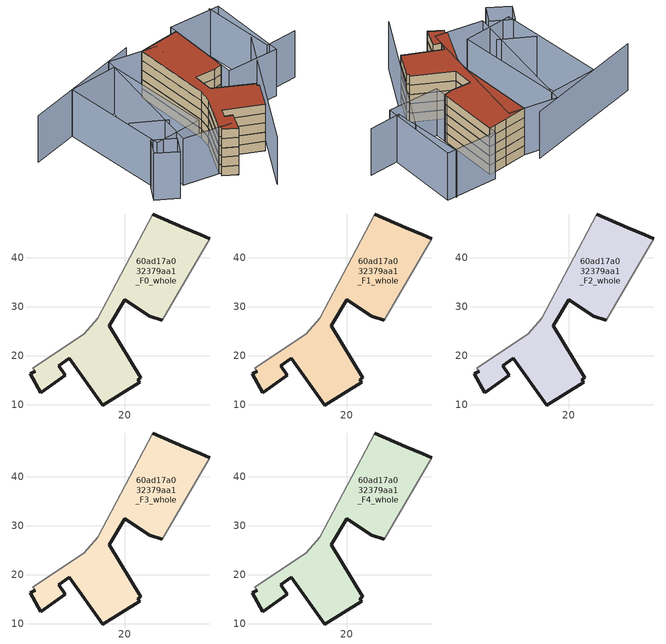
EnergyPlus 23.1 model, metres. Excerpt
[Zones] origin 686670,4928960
60ad17a032379aa1_F0_whole
 floor ground (EU_floor_Construction): 22.98,14.59 22.62,15.16 23.26,15.55 16.79,26.09 19.96,31.41 25.08,28.05 27.59,27.27 37.32,43.84 35.43,44.67 32,46.14 25.63,48.92 14.46,27.67 11.73,24.52 1.2,17.47 1.66,16.9 0.64,16.31 2.86,12.47 7.84,16.04 6.48,17.94 8.63,19.48 15.45,9.97 z0
 wall outside (EU_wall_Construction): 25.63,48.92 32,46.14 35.43,44.67 37.32,43.84 / 27.59,27.27 25.08,28.05 19.96,31.41 16.79,26.09 23.26,15.55 22.62,15.16 22.98,14.59 15.45,9.97 8.63,19.48 6.48,17.94 7.84,16.04 2.86,12.47 0.64,16.31 1.66,16.9 z0:3
 wall adiabatic (EU_wall_Construction): 1.66,16.9 1.2,17.47 11.73,24.52 14.46,27.67 25.63,48.92 / 37.32,43.84 27.59,27.27 z0:3
60ad17a032379aa1_F1_whole
 floor to 60ad17a032379aa1_F0_whole (EU_floor_Construction): 22.98,14.59 22.62,15.16 23.26,15.55 16.79,26.09 19.96,31.41 25.08,28.05 27.59,27.27 37.32,43.84 35.43,44.67 32,46.14 25.63,48.92 14.46,27.67 11.73,24.52 1.2,17.47 1.66,16.9 0.64,16.31 2.86,12.47 7.84,16.04 6.48,17.94 8.63,19.48 15.45,9.97 z3
 wall outside (EU_wall_Construction): 25.63,48.92 32,46.14 35.43,44.67 37.32,43.84 / 27.59,27.27 25.08,28.05 19.96,31.41 16.79,26.09 23.26,15.55 22.62,15.16 22.98,14.59 15.45,9.97 8.63,19.48 6.48,17.94 7.84,16.04 2.86,12.47 0.64,16.31 1.66,16.9 z3:6
 wall adiabatic (EU_wall_Construction): 1.66,16.9 1.2,17.47 11.73,24.52 14.46,27.67 25.63,48.92 / 37.32,43.84 27.59,27.27 z3:6
60ad17a032379aa1_F2_whole
 floor to 60ad17a032379aa1_F1_whole (EU_floor_Construction): 22.98,14.59 22.62,15.16 23.26,15.55 16.79,26.09 19.96,31.41 25.08,28.05 27.59,27.27 37.32,43.84 35.43,44.67 32,46.14 25.63,48.92 14.46,27.67 11.73,24.52 1.2,17.47 1.66,16.9 0.64,16.31 2.86,12.47 7.84,16.04 6.48,17.94 8.63,19.48 15.45,9.97 z6
 wall outside (EU_wall_Construction): 25.63,48.92 32,46.14 35.43,44.67 37.32,43.84 / 27.59,27.27 25.08,28.05 19.96,31.41 16.79,26.09 23.26,15.55 22.62,15.16 22.98,14.59 15.45,9.97 8.63,19.48 6.48,17.94 7.84,16.04 2.86,12.47 0.64,16.31 1.66,16.9 z6:9
 wall adiabatic (EU_wall_Construction): 1.66,16.9 1.2,17.47 11.73,24.52 14.46,27.67 25.63,48.92 / 37.32,43.84 27.59,27.27 z6:9
60ad17a032379aa1_F3_whole
 floor to 60ad17a032379aa1_F2_whole (EU_floor_Construction): 22.98,14.59 22.62,15.16 23.26,15.55 16.79,26.09 19.96,31.41 25.08,28.05 27.59,27.27 37.32,43.84 35.43,44.67 32,46.14 25.63,48.92 14.46,27.67 11.73,24.52 1.2,17.47 1.66,16.9 0.64,16.31 2.86,12.47 7.84,16.04 6.48,17.94 8.63,19.48 15.45,9.97 z9
 wall outside (EU_wall_Construction): 25.63,48.92 32,46.14 35.43,44.67 37.32,43.84 / 27.59,27.27 25.08,28.05 19.96,31.41 16.79,26.09 23.26,15.55 22.62,15.16 22.98,14.59 15.45,9.97 8.63,19.48 6.48,17.94 7.84,16.04 2.86,12.47 0.64,16.31 1.66,16.9 z9:12
 wall adiabatic (EU_wall_Construction): 1.66,16.9 1.2,17.47 11.73,24.52 14.46,27.67 25.63,48.92 / 37.32,43.84 27.59,27.27 z9:12
60ad17a032379aa1_F4_whole
 floor to 60ad17a032379aa1_F3_whole (EU_floor_Construction): 22.98,14.59 22.62,15.16 23.26,15.55 16.79,26.09 19.96,31.41 25.08,28.05 27.59,27.27 37.32,43.84 35.43,44.67 32,46.14 25.63,48.92 14.46,27.67 11.73,24.52 1.2,17.47 1.66,16.9 0.64,16.31 2.86,12.47 7.84,16.04 6.48,17.94 8.63,19.48 15.45,9.97 z12
 wall outside (EU_wall_Construction): 25.63,48.92 32,46.14 35.43,44.67 37.32,43.84 / 27.59,27.27 25.08,28.05 19.96,31.41 16.79,26.09 23.26,15.55 22.62,15.16 22.98,14.59 15.45,9.97 8.63,19.48 6.48,17.94 7.84,16.04 2.86,12.47 0.64,16.31 1.66,16.9 z12:15
 wall adiabatic (EU_wall_Construction): 1.66,16.9 1.2,17.47 11.73,24.52 14.46,27.67 25.63,48.92 / 37.32,43.84 27.59,27.27 z12:15
 roof outside (EU_roof_Construction): 35.43,44.67 37.32,43.84 27.59,27.27 25.08,28.05 19.96,31.41 16.79,26.09 23.26,15.55 22.62,15.16 22.98,14.59 15.45,9.97 8.63,19.48 6.48,17.94 7.84,16.04 2.86,12.47 0.64,16.31 1.66,16.9 1.2,17.47 11.73,24.52 14.46,27.67 25.63,48.92 32,46.14 z15
shading: -5.79,39.86 -0.38,30.8 / 2.66,1.45 43.31,25.25 / 49.07,15.09 40.32,19.26 / 40.32,19.26 49.95,39.46 / 25.58,53.23 -11.38,63.28 / -10.68,31.82 -7.36,25.71 / -7.36,25.71 -12.72,22.79 / -12.72,22.79 -16.04,28.9 / -16.04,28.9 -10.68,31.82 / 51.97,37.8 39.43,16.4 / 39.43,16.4 25.88,24.34 / 25.88,24.34 38.42,45.74 / 38.42,45.74 51.97,37.8 / -7.07,24.18 18,55.1 / 18,55.1 29.29,45.95 / 29.29,45.95 4.21,15.03 / 4.21,15.03 -7.07,24.18 / -11.14,29.92 2.81,59.35 / 2.81,59.35 16.27,52.98 / 16.27,52.98 2.33,23.54 / 2.33,23.54 -11.14,29.92 z0:15
[Building]
EU S2 Campaign: North Axis=0; Terrain=City; Solar Distribution=FullExterior
[Site:Location]
Bologna: Latitude=44.5; Longitude=11.25; Time Zone=1; Elevation=37
[SizingPeriod:WeatherFileDays]
AnnualSizingPeriod: Begin Month=1; Begin Day of Month=1; End Month=12; End Day of Month=31; Day of Week for Start Day=Monday; Use Weather File Daylight Saving Period=No; Use Weather File Rain and Snow Indicators=No
[MATERIAL]
EU_InternalMass_Material: Roughness=MediumRough; Thickness=0.1; Conductivity=1; Density=1800; Specific Heat=900; Thermal Absorptance=0.9; Solar Absorptance=0.7; Visible Absorptance=0.7
[MATERIAL:NOMASS] Roughness=MediumRough; Thermal Absorptance=0.9; Solar Absorptance=0.7; Visible Absorptance=0.7
Name | Thermal Resistance
EU_wall_NoMass | 0.905828
EU_roof_NoMass | 0.37593
EU_floor_NoMass | 0.67114
[CONSTRUCTION]
EU_wall_Construction: EU_wall_NoMass
EU_roof_Construction: EU_roof_NoMass
EU_floor_Construction: EU_floor_NoMass
EU_InternalMass_Construction: EU_InternalMass_Material
[ZONE] Type=1; Multiplier=1; Ceiling Height=autocalculate; Volume=1289.58; Floor Area=autocalculate; Part of Total Floor Area=Yes
60ad17a032379aa1_F0_whole; 60ad17a032379aa1_F1_whole; 60ad17a032379aa1_F2_whole; 60ad17a032379aa1_F3_whole; 60ad17a032379aa1_F4_whole
[INTERNALMASS] Construction=EU_InternalMass_Construction; Surface Area=429.861
Name | Zone or ZoneList
60ad17a032379aa1_F0_whole_EU_InternalMass | 60ad17a032379aa1_F0_whole
60ad17a032379aa1_F1_whole_EU_InternalMass | 60ad17a032379aa1_F1_whole
60ad17a032379aa1_F2_whole_EU_InternalMass | 60ad17a032379aa1_F2_whole
60ad17a032379aa1_F3_whole_EU_InternalMass | 60ad17a032379aa1_F3_whole
60ad17a032379aa1_F4_whole_EU_InternalMass | 60ad17a032379aa1_F4_whole
[OTHEREQUIPMENT] Fuel Type=Electricity; Design Level Calculation Method=Watts/Area; Power per Zone Floor Area=1; Fraction Latent=0; Fraction Radiant=0; Fraction Lost=0; Carbon Dioxide Generation Rate=0; EndUse Subcategory=EU_Step8_InternalGains
Name | Zone or ZoneList or Space or SpaceList | Schedule
EU_Step8_InternalGain_60ad17a032379aa1_F0_whole_f000 | 60ad17a032379aa1_F0_whole | EU_Step8_GainSchedule_60ad17a032379aa1_F0_whole_f000
EU_Step8_InternalGain_60ad17a032379aa1_F1_whole_f000 | 60ad17a032379aa1_F1_whole | EU_Step8_GainSchedule_60ad17a032379aa1_F1_whole_f000
EU_Step8_InternalGain_60ad17a032379aa1_F2_whole_f000 | 60ad17a032379aa1_F2_whole | EU_Step8_GainSchedule_60ad17a032379aa1_F2_whole_f000
EU_Step8_InternalGain_60ad17a032379aa1_F3_whole_f000 | 60ad17a032379aa1_F3_whole | EU_Step8_GainSchedule_60ad17a032379aa1_F3_whole_f000
EU_Step8_InternalGain_60ad17a032379aa1_F4_whole_f000 | 60ad17a032379aa1_F4_whole | EU_Step8_GainSchedule_60ad17a032379aa1_F4_whole_f000
[ZONEVENTILATION:DESIGNFLOWRATE] Schedule=EU_AlwaysOn; Design Flow Rate Calculation Method=AirChanges/Hour; Air Changes per Hour=0.73129; Ventilation Type=Natural; Fan Pressure Rise=0; Fan Total Efficiency=1; Constant Term Coefficient=1; Temperature Term Coefficient=0; Velocity Term Coefficient=0; Velocity Squared Term Coefficient=0; Minimum Indoor Temperature=-100; Maximum Indoor Temperature=100; Delta Temperature=-100; Minimum Outdoor Temperature=-100; Maximum Outdoor Temperature=100; Maximum Wind Speed=40
Name | Zone or ZoneList or Space or SpaceList
EU_ConstantAir_60ad17a032379aa1_F0_whole | 60ad17a032379aa1_F0_whole
EU_ConstantAir_60ad17a032379aa1_F1_whole | 60ad17a032379aa1_F1_whole
EU_ConstantAir_60ad17a032379aa1_F2_whole | 60ad17a032379aa1_F2_whole
EU_ConstantAir_60ad17a032379aa1_F3_whole | 60ad17a032379aa1_F3_whole
EU_ConstantAir_60ad17a032379aa1_F4_whole | 60ad17a032379aa1_F4_whole
[HVACTEMPLATE:THERMOSTAT] Constant Heating Setpoint=20; Constant Cooling Setpoint=50
EU_HeatOnly_60ad17a032379aa1_F0_whole; EU_HeatOnly_60ad17a032379aa1_F1_whole; EU_HeatOnly_60ad17a032379aa1_F2_whole; EU_HeatOnly_60ad17a032379aa1_F3_whole; EU_HeatOnly_60ad17a032379aa1_F4_whole
[HVACTEMPLATE:ZONE:IDEALLOADSAIRSYSTEM] System Availability Schedule=EU_AlwaysOn; Maximum Heating Supply Air Temperature=50; Minimum Cooling Supply Air Temperature=13; Maximum Heating Supply Air Humidity Ratio=0.0156; Minimum Cooling Supply Air Humidity Ratio=0.0077; Heating Limit=NoLimit; Cooling Limit=NoLimit; Heating Availability Schedule=EU_AlwaysOn; Cooling Availability Schedule=EU_CoolingOff; Dehumidification Control Type=ConstantSensibleHeatRatio; Cooling Sensible Heat Ratio=0.7; Dehumidification Setpoint=60; Humidification Control Type=None; Humidification Setpoint=30; Outdoor Air Method=None; Outdoor Air Flow Rate per Person=0.00944; Outdoor Air Flow Rate per Zone Floor Area=0; Outdoor Air Flow Rate per Zone=0; Demand Controlled Ventilation Type=None; Outdoor Air Economizer Type=NoEconomizer; Heat Recovery Type=None; Sensible Heat Recovery Effectiveness=0.7; Latent Heat Recovery Effectiveness=0.65
Name | Template Thermostat
60ad17a032379aa1_F0_whole | EU_HeatOnly_60ad17a032379aa1_F0_whole
60ad17a032379aa1_F1_whole | EU_HeatOnly_60ad17a032379aa1_F1_whole
60ad17a032379aa1_F2_whole | EU_HeatOnly_60ad17a032379aa1_F2_whole
60ad17a032379aa1_F3_whole | EU_HeatOnly_60ad17a032379aa1_F3_whole
60ad17a032379aa1_F4_whole | EU_HeatOnly_60ad17a032379aa1_F4_whole
[SIZING:ZONE] Zone Cooling Design Supply Air Temperature Input Method=SupplyAirTemperature; Zone Cooling Design Supply Air Temperature=13; Zone Heating Design Supply Air Temperature Input Method=SupplyAirTemperature; Zone Heating Design Supply Air Temperature=50; Zone Cooling Design Supply Air Humidity Ratio=0.008; Zone Heating Design Supply Air Humidity Ratio=0.008; Cooling Design Air Flow Method=DesignDay; Cooling Design Air Flow Rate=0; Cooling Minimum Air Flow per Zone Floor Area=0.000762; Cooling Minimum Air Flow=0; Cooling Minimum Air Flow Fraction=0.2; Heating Design Air Flow Method=DesignDay; Heating Design Air Flow Rate=0; Heating Maximum Air Flow per Zone Floor Area=0.002032; Heating Maximum Air Flow=0.141576; Heating Maximum Air Flow Fraction=0.3; Account for Dedicated Outdoor Air System=No; Dedicated Outdoor Air System Control Strategy=NeutralSupplyAir; Dedicated Outdoor Air Low Setpoint Temperature for Design=autosize; Dedicated Outdoor Air High Setpoint Temperature for Design=autosize; Zone Load Sizing Method=Sensible Load Only No Latent Load; Zone Latent Cooling Design Supply Air Humidity Ratio Input Method=HumidityRatioDifference; Zone Cooling Design Supply Air Humidity Ratio Difference=0.005; Zone Latent Heating Design Supply Air Humidity Ratio Input Method=HumidityRatioDifference; Zone Humidification Design Supply Air Humidity Ratio Difference=0.005
60ad17a032379aa1_F0_whole; 60ad17a032379aa1_F1_whole; 60ad17a032379aa1_F2_whole; 60ad17a032379aa1_F3_whole; 60ad17a032379aa1_F4_whole
[SCHEDULE:CONSTANT]
Name | Hourly Value
EU_AlwaysOn | 1
EU_CoolingOff | 0
[SCHEDULE:FILE] Column Number=1; Rows to Skip at Top=0; Number of Hours of Data=8760; Column Separator=Comma; Interpolate to Timestep=No; Minutes per Item=60; Adjust Schedule for Daylight Savings=Yes
Name | File
EU_Step8_GainSchedule_60ad17a032379aa1_F0_whole_f000 | ../../schedules/60ad17a032379aa1/60ad17a032379aa1_F0_whole_f000_gain.csv
EU_Step8_GainSchedule_60ad17a032379aa1_F1_whole_f000 | ../../schedules/60ad17a032379aa1/60ad17a032379aa1_F1_whole_f000_gain.csv
EU_Step8_GainSchedule_60ad17a032379aa1_F2_whole_f000 | ../../schedules/60ad17a032379aa1/60ad17a032379aa1_F2_whole_f000_gain.csv
EU_Step8_GainSchedule_60ad17a032379aa1_F3_whole_f000 | ../../schedules/60ad17a032379aa1/60ad17a032379aa1_F3_whole_f000_gain.csv
EU_Step8_GainSchedule_60ad17a032379aa1_F4_whole_f000 | ../../schedules/60ad17a032379aa1/60ad17a032379aa1_F4_whole_f000_gain.csv
